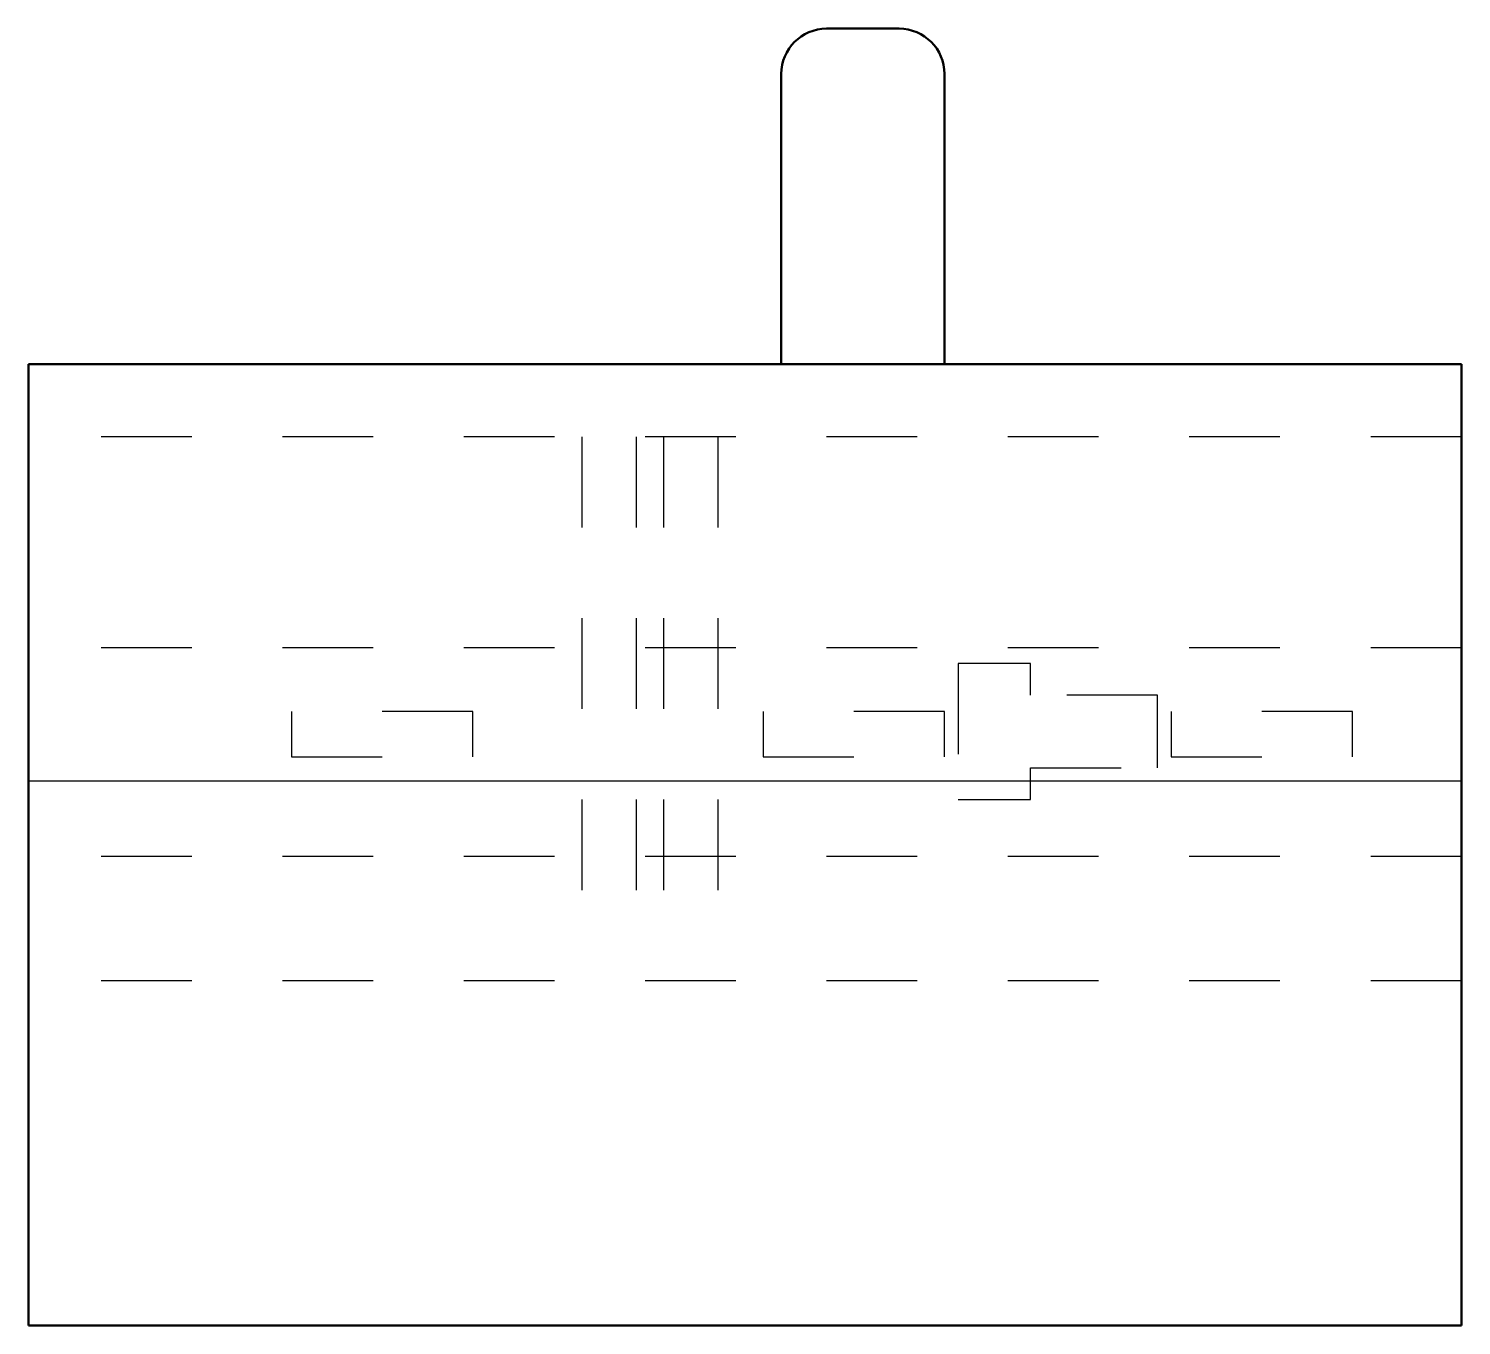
# Model space of a CAD drawing. Header units: millimetres. Extents: x -7.9 to 7.9, y -10.6 to 3.7.
import ezdxf

# ---------------------------------------------------------------- set-up
doc = ezdxf.new("R2010")
doc.units = ezdxf.units.MM
doc.linetypes.add('Dashed', pattern=[2, 1, -1])
for name, color, linetype, lineweight in [('AM_0', 7, 'Continuous', 50), ('AM_4', 3, 'Continuous', 25), ('AM_9', 6, 'Dashed', 25)]:
    doc.layers.add(name, color=color, linetype=linetype, lineweight=lineweight)

msp = doc.modelspace()

# ---------------------------------------------------------------- linework, layer by layer
at = {"layer": 'AM_0'}
for p, q in [((1.7, 3.7), (0.9, 3.7)), ((0.4, 3.2), (0.4, 0)), ((2.2, 0), (2.2, 3.2)), ((-7.9, 0), (-7.9, -10.6)), ((7.9, 0), (-7.9, 0)), ((7.9, 0), (7.9, -10.6)), ((7.9, -10.6), (-7.9, -10.6))]:
    msp.add_line(p, q, dxfattribs=at)
for centre, start, end in [((0.9, 3.2), 90, 180), ((1.7, 3.2), 360, 90)]:
    msp.add_arc(centre, 0.5, start, end, dxfattribs=at)
at = {"layer": 'AM_4'}
msp.add_line((7.9, -4.6), (-7.9, -4.6), dxfattribs=at)
at = {"layer": 'AM_9'}
for p, q in [((7.9, -0.8), (-7.9, -0.8)), ((-1.8, -0.8), (-1.8, -6.8)), ((-1.2, -0.8), (-1.2, -6.8)), ((-0.9, -0.8), (-0.9, -6.8)), ((-0.3, -0.8), (-0.3, -6.8)), ((7.9, -3.13), (-7.9, -3.13)), ((3.15, -3.3), (2.35, -3.3)), ((2.35, -3.3), (2.35, -4.8)), ((3.15, -3.65), (3.15, -3.3)), ((4.55, -3.65), (3.15, -3.65)), ((4.55, -4.45), (4.55, -3.65)), ((-3, -3.83), (-5, -3.83)), ((-5, -3.83), (-5, -4.33)), ((-3, -4.33), (-3, -3.83)), ((2.2, -3.83), (0.2, -3.83)), ((0.2, -3.83), (0.2, -4.33)), ((2.2, -4.33), (2.2, -3.83)), ((6.7, -3.83), (4.7, -3.83)), ((4.7, -3.83), (4.7, -4.33)), ((6.7, -4.33), (6.7, -3.83)), ((-5, -4.33), (-3, -4.33)), ((0.2, -4.33), (2.2, -4.33)), ((4.7, -4.33), (6.7, -4.33)), ((3.15, -4.45), (4.55, -4.45)), ((3.15, -4.8), (3.15, -4.45)), ((2.35, -4.8), (3.15, -4.8)), ((7.9, -5.43), (-7.9, -5.43)), ((7.9, -6.8), (-7.9, -6.8))]:
    msp.add_line(p, q, dxfattribs=at)

doc.saveas('drawing.dxf')
